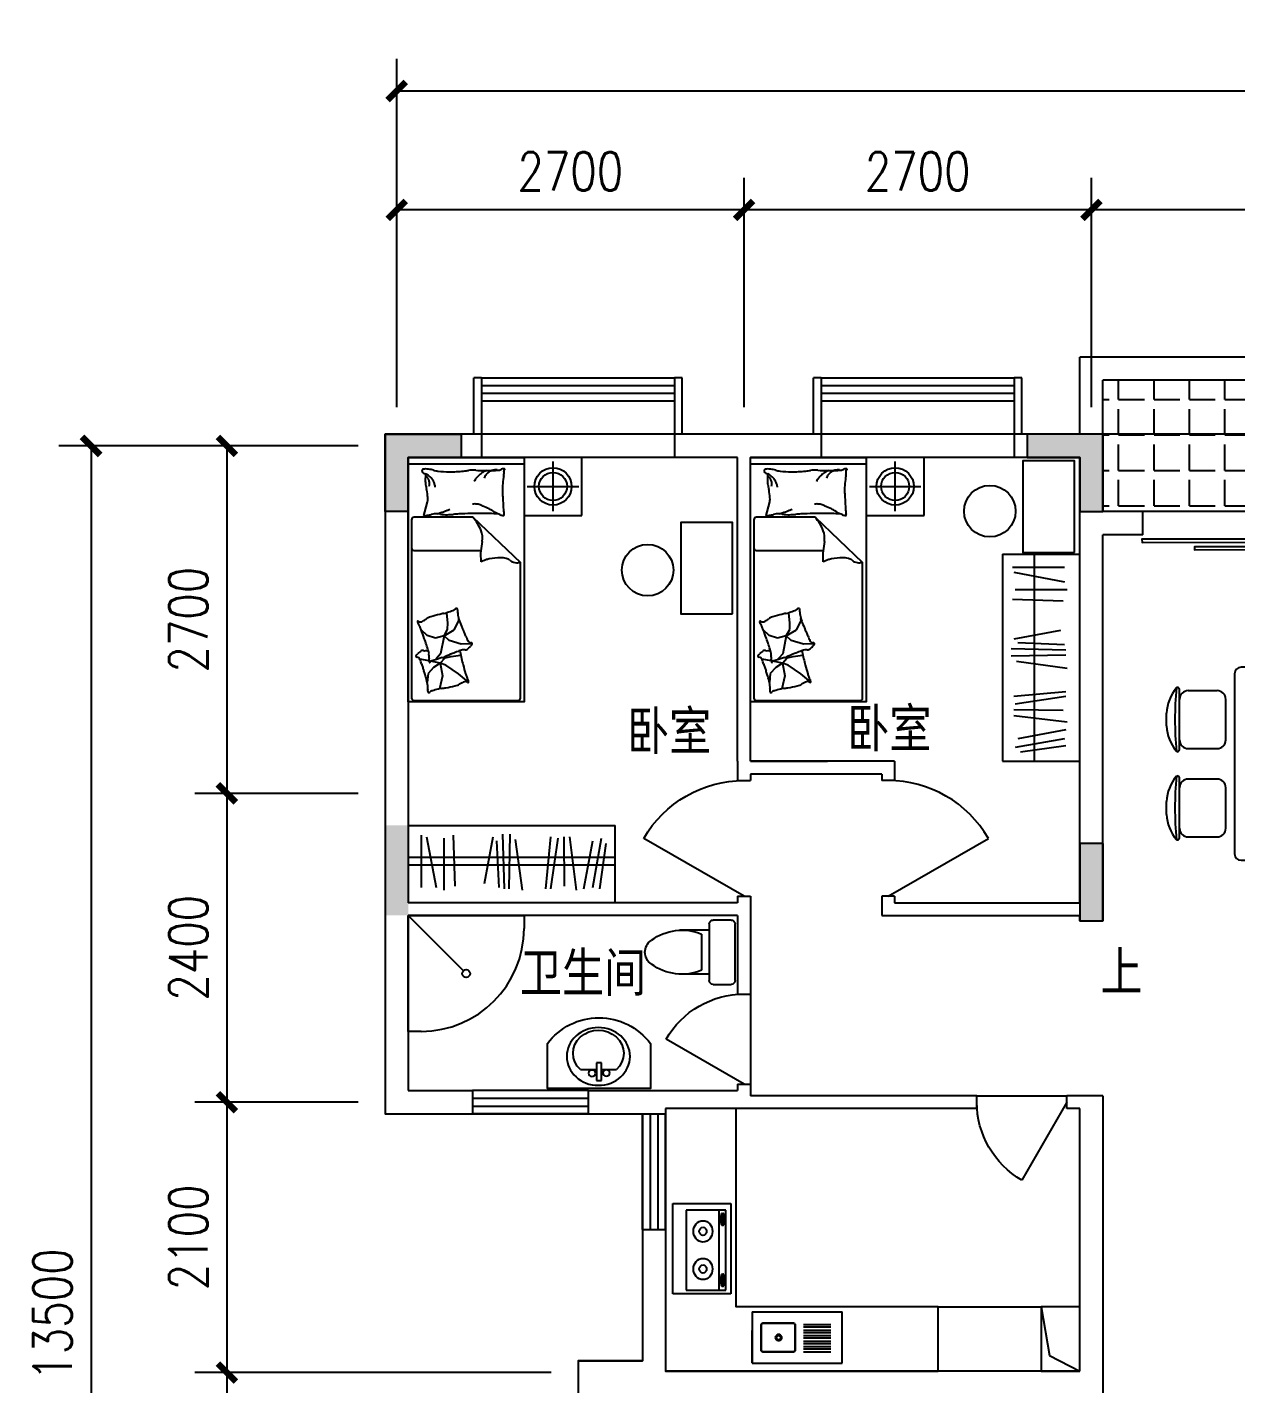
# Model space of a CAD drawing. Header units: millimetres. Extents: x 1031 to 26389, y 469 to 24788.
# Drawn here: x 1031 to 10428, y 14245 to 24788 of the extents above; entities that cross this region are included whole.
import ezdxf
from ezdxf.enums import TextEntityAlignment as Align

# ---------------------------------------------------------------- set-up
doc = ezdxf.new("R2010")
doc.units = ezdxf.units.MM
doc.linetypes.add('HIDDEN', pattern=[0.375, 0.25, -0.125])
for name, color, linetype in [('COLUMN', 7, 'Continuous'), ('JIAJU', 30, 'Continuous'), ('KEJIAN', 7, 'Continuous'), ('PUB_DIM', 3, 'Continuous'), ('PUB_TEXT', 7, 'Continuous'), ('TOTHER', 7, 'Continuous'), ('WALL', 4, 'Continuous'), ('WINDOW', 5, 'Continuous'), ('WINDOW_TEXT', 7, 'Continuous'), ('面积线', 1, 'Continuous')]:
    doc.layers.add(name, color=color, linetype=linetype)
doc.styles.add('-黑体', font='simhei.ttf')
doc.styles.add('CHINA', font='romant', dxfattribs={"width": 0.8, "height": 150, "bigfont": 'fs64f'})
doc.styles.add('DIM_FONT', font='SIMPLEX.shx', dxfattribs={"width": 0.8})
doc.styles.add('SIMPLEX', font='SIMPLEX.SHX')
doc.styles.get("Standard").update_dxf_attribs({"font": 'arial.ttf'})
doc.dimstyles.new('DIMN', dxfattribs={"dimtxt": 300, "dimasz": 1, "dimexe": 250, "dimexo": 300, "dimgap": 150, "dimtad": 1, "dimdec": 0, "dimdsep": 46, "dimtxsty": 'DIM_FONT', "dimblk": '_DIMX', "dimblk1": 'ARCHTICK', "dimblk2": 'ARCHTICK', "dimcen": 0.1, "dimclrt": 7, "dimadec": 0, "dimazin": 0, "dimtfac": 1, "dimtdec": 0, "dimtix": 1, "dimtmove": 2, "dimatfit": 3, "dimldrblk": '_DIMX', "dimfxl": 1, "dimtolj": 1, "dimtzin": 0, "dimarcsym": 0})

# ---------------------------------------------------------------- blocks, each defined once
blk = doc.blocks.new('_DIMX')
at = {"const_width": 50}
blk.add_lwpolyline([(-70, -70), (70, 70)], dxfattribs=at)
blk = doc.blocks.new('*D79')
at = {"layer": 'DEFPOINTS', "color": 0, "transparency": 16777216}
for p in [(3604, 21534), (1528, 8034), (3604, 8034)]:
    blk.add_point(p, dxfattribs=at)
at = {"layer": 'PUB_DIM', "color": 0, "lineweight": -2, "transparency": 16777216}
for p, q in [((3304, 21534), (1278, 21534)), ((1528, 21533), (1528, 8035)), ((3304, 8034), (1278, 8034))]:
    blk.add_line(p, q, dxfattribs=at)
for p, rotation in [((1528, 21534), 90), ((1528, 8034), 270)]:
    blk.add_blockref('_DIMX', p, dxfattribs=dict(at, rotation=rotation))
at = {"layer": 'PUB_DIM', "color": 7, "transparency": 16777216, "insert": (1228, 14784), "char_height": 300, "attachment_point": 5, "rotation": 90, "style": 'DIM_FONT'}
blk.add_mtext('\\A1;13500', dxfattribs=at)
blk = doc.blocks.new('_ARCHTICK')
at = {"color": 0, "linetype": 'ByBlock', "const_width": 0.15}
blk.add_lwpolyline([(-0.5, -0.5), (0.5, 0.5)], dxfattribs=at)
blk = doc.blocks.new('*D88')
at = {"layer": 'DEFPOINTS', "color": 0, "transparency": 16777216}
for p in [(6604, 23368), (6604, 21534), (9304, 21534)]:
    blk.add_point(p, dxfattribs=at)
at = {"layer": 'PUB_DIM', "color": 0, "lineweight": -2, "transparency": 16777216}
for p, q in [((6604, 21834), (6604, 23618)), ((9304, 21834), (9304, 23618)), ((9303, 23368), (6605, 23368))]:
    blk.add_line(p, q, dxfattribs=at)
at = {"layer": 'PUB_DIM', "color": 0, "lineweight": -2, "transparency": 16777216, "rotation": 180}
blk.add_blockref('_DIMX', (6604, 23368), dxfattribs=at)
at = {"layer": 'PUB_DIM', "color": 0, "lineweight": -2, "transparency": 16777216}
blk.add_blockref('_DIMX', (9304, 23368), dxfattribs=at)
at = {"layer": 'PUB_DIM', "color": 7, "transparency": 16777216, "insert": (7954, 23668), "char_height": 300, "attachment_point": 5, "style": 'DIM_FONT'}
blk.add_mtext('\\A1;2700', dxfattribs=at)
blk = doc.blocks.new('*D89')
at = {"layer": 'DEFPOINTS', "color": 0, "transparency": 16777216}
for p in [(3904, 24292), (3904, 21834), (23704, 21834)]:
    blk.add_point(p, dxfattribs=at)
at = {"layer": 'PUB_DIM', "color": 0, "lineweight": -2, "transparency": 16777216}
for p, q in [((3904, 22134), (3904, 24542)), ((23704, 22134), (23704, 24542)), ((23703, 24292), (3905, 24292))]:
    blk.add_line(p, q, dxfattribs=at)
at = {"layer": 'PUB_DIM', "color": 0, "lineweight": -2, "transparency": 16777216, "rotation": 180}
blk.add_blockref('_DIMX', (3904, 24292), dxfattribs=at)
at = {"layer": 'PUB_DIM', "color": 0, "lineweight": -2, "transparency": 16777216}
blk.add_blockref('_DIMX', (23704, 24292), dxfattribs=at)
at = {"layer": 'PUB_DIM', "color": 7, "transparency": 16777216, "insert": (13804, 24592), "char_height": 300, "attachment_point": 5, "style": 'DIM_FONT'}
blk.add_mtext('\\A1;19800', dxfattribs=at)
blk = doc.blocks.new('_DBLK')
blk.add_line((-0.5, 0), (0, -0.866))
blk.add_arc((-0.5, 0), 1, 300, 0)
at = {"style": 'SIMPLEX', "flags": 9}
blk.add_attdef('A', text='', height=1, dxfattribs=at).set_placement((0, 1.5), align=Align.MIDDLE)
blk = doc.blocks.new('U_A6GYP')
at = {"layer": 'JIAJU'}
for p, q in [((-225, 425), (-225, 25)), ((-418, 225), (-32, 225))]:
    blk.add_line(p, q, dxfattribs=at)
blk.add_lwpolyline([(-450, 0), (0, 0), (0, 450), (-450, 450)], close=True, dxfattribs=at)
for radius in [145, 109]:
    blk.add_circle((-225, 225), radius, dxfattribs=at)
at = {"style": 'DIM_FONT', "width": 0.8, "flags": 9}
for tag in ['XSIZE', 'YSIZE']:
    blk.add_attdef(tag, (0, 0), '', height=0.5, dxfattribs=at)
blk = doc.blocks.new('M_C55HKH')
for p, q in [((0, -52), (900, -52)), ((26, -509), (26, -1968)), ((503, -489), (46, -489)), ((503, -489), (872, -858)), ((46, -761), (564, -761)), ((872, -1968), (872, -858)), ((299, -1273), (295, -1270)), ((307, -1352), (299, -1273)), ((305, -1407), (307, -1352)), ((357, -1410), (393, -1337)), ((393, -1337), (392, -1318)), ((146, -1456), (100, -1409)), ((211, -1478), (146, -1456)), ((278, -1459), (211, -1478)), ((278, -1459), (251, -1606)), ((278, -1459), (305, -1407)), ((278, -1459), (357, -1410)), ((317, -1498), (278, -1459)), ((412, -1527), (317, -1498)), ((495, -1523), (412, -1527)), ((163, -1664), (89, -1649)), ((249, -1682), (175, -1667)), ((249, -1682), (196, -1718)), ((219, -1643), (211, -1652)), ((251, -1606), (219, -1643)), ((249, -1682), (286, -1639)), ((249, -1682), (266, -1787)), ((292, -1700), (249, -1682)), ((286, -1639), (333, -1628)), ((333, -1628), (405, -1618)), ((154, -1766), (147, -1841)), ((196, -1718), (154, -1766)), ((266, -1787), (243, -1892)), ((391, -1769), (292, -1700)), ((469, -1839), (391, -1769)), ((46, -1988), (852, -1988))]:
    blk.add_line(p, q)
blk.add_lwpolyline([(0, -2000), (0, 0), (900, 0), (900, -2000)], close=True)
for points in [[(135, -134, -0.263368), (107, -115, -0.494818), (116, -96, -0.049225), (134, -94, -0.036831), (158, -96, -0.031893), (196, -104, 0.035782), (230, -111, 0.032941), (319, -117, 0.026564), (430, -111, 0.017905), (468, -106, -0.033397), (488, -104, -0.03204), (525, -104, 0.018442), (590, -107, 0.010837), (654, -107, 0.014624), (702, -104, 0.111249), (725, -96, -0.153708), (742, -92, -0.076444), (749, -94, -0.215512), (751, -96, -0.585858), (748, -99, 0.363489), (744, -102, 0.191716), (743, -113, -0.129675), (745, -130, -0.01735), (742, -147, 0.019326), (740, -162, 0.018818), (733, -230, 0.021828), (732, -289, 0.006204), (734, -323, 0.001963), (740, -430, 0.028341), (744, -466, -0.117014), (744, -475, -0.36606), (742, -476, -0.03973), (728, -473, -0.048309), (715, -468, 0.062981), (704, -464, 0.04058), (681, -461, 0.014345), (614, -458, 0.005484), (488, -459, 0.007153), (392, -462, 0.008762), (350, -465, -0.008153), (304, -468, -0.06251), (247, -463, 0.078669), (201, -461, 0.047825), (179, -466, -0.034494), (148, -473, -0.023571), (123, -476, -0.510228), (122, -475), (129, -445), (150, -363, 0.073041), (152, -343, 0.023305), (146, -282, 0.018299), (142, -259, -0.01097), (135, -221, -0.042281), (132, -187, -0.027201), (135, -133)], [(691, -102, 0.088153), (656, -105, 0.088153), (625, -120, 0.077547), (604, -142, 0.077547), (590, -169)], [(133, -150, -0.05369), (148, -163, -0.070312), (156, -175, -0.015448), (159, -183, -0.013244), (163, -194, -0.082127), (166, -212, -0.064164), (163, -235)], [(135, -134, -0.077379), (170, -159, -0.077379), (195, -194, -0.047525), (205, -218, -0.047525), (210, -244)], [(609, -107, 0.027842), (585, -118, 0.048685), (573, -126, 0.023666), (545, -150, 0.031223), (526, -171, 0.046801), (521, -179, 0.023191), (513, -196)], [(695, -462, 0.016108), (656, -436, 0.024599), (629, -421, 0.009477), (580, -397, 0.015937), (550, -385, 0.072521), (534, -381, 0.033339), (498, -381)], [(225, -460, 0.009729), (253, -451, 0.009729), (280, -441, 0.007971), (301, -432, 0.007971), (323, -423)], [(503, -489, -0.085272), (566, -599, -0.124044), (575, -686), (562, -782), (563, -854)], [(563, -854, -0.027362), (602, -838, -0.040834), (629, -830, -0.038441), (717, -821, -0.076528), (761, -826, -0.103649), (788, -840, 0.093398), (818, -857, 0.072727), (841, -861, 0.052315), (872, -858)], [(400, -1581, 0.025626), (402, -1591, 0.0108), (426, -1697, 0.00456), (445, -1769, 0.01125), (454, -1797, 0.069394), (462, -1813, -0.079756), (468, -1827, -0.106399), (469, -1839, -0.328642), (466, -1842, -0.299547), (461, -1840, 0.189917), (454, -1835, 0.033518), (446, -1833, 0.075627), (442, -1833, 0.053489), (436, -1835, 0.017838), (418, -1843, 0.038394), (397, -1855, -0.059529), (384, -1862, -0.035943), (362, -1869, -0.011245), (291, -1884, -0.006203), (259, -1889, 0.010783), (241, -1893, 0.019485), (230, -1895, 0.005062), (188, -1908, 0.101392), (167, -1919, -0.223768), (156, -1922, -0.25558), (153, -1920, -0.081563), (150, -1907, -0.071805), (151, -1893, 0.069985), (152, -1879, 0.03546), (145, -1831, 0.029432), (130, -1774, 0.001554), (121, -1746, -0.00152), (112, -1718, -0.004735), (102, -1689, 0.00382), (91, -1653, 0.296001), (66, -1634, -0.649774), (61, -1616, -0.02319), (65, -1613, 0.0288), (68, -1610, 0.005727), (73, -1605, -0.004358), (80, -1599, -0.027528), (94, -1586, -0.046214), (104, -1580, -0.194121), (117, -1579, 0.133719), (137, -1580, 0.005779), (155, -1575, 0.008882)]]:
    blk.add_lwpolyline(points, format="xyb")
blk.add_lwpolyline([(345, -1251, 0.101392), (366, -1238, -0.223768), (377, -1234, -0.25558), (380, -1236, -0.081563), (384, -1249, -0.071805), (384, -1263, 0.069985), (384, -1277, 0.03546), (394, -1324, 0.029432), (414, -1380, 0.001554), (425, -1407, -0.00152), (437, -1434, -0.004735), (448, -1462, 0.00382), (462, -1497, 0.296001), (488, -1515, -0.649774), (495, -1532, -0.02319), (491, -1536, 0.0288), (488, -1539, 0.005727), (484, -1544, -0.004358), (478, -1551, -0.027528), (464, -1564, -0.046214), (455, -1571, -0.194121), (442, -1573, 0.133719), (422, -1574, 0.011505), (387, -1586, 0.008882), (343, -1604, 0.012426), (286, -1629, -0.033612), (264, -1637), (218, -1652), (182, -1663, 0.224341), (170, -1674, -0.722772), (163, -1673, -0.103513), (163, -1670, 0.053465), (163, -1664, 0.030109), (161, -1646, -0.031436), (159, -1628, -0.05324), (160, -1616, 0.05518), (161, -1604, 0.056271), (157, -1583, 0.0108), (124, -1480, 0.00456), (100, -1409, 0.01125), (89, -1381, 0.069394), (80, -1366, -0.079756), (73, -1353, -0.106399), (71, -1341, -0.328642), (74, -1338, -0.299547), (79, -1340, 0.189917), (86, -1344, 0.033518), (94, -1345, 0.075627), (98, -1345, 0.053489), (104, -1343, 0.017838), (122, -1333, 0.038394), (141, -1319, -0.059529), (154, -1311, -0.035943), (175, -1303, -0.011245), (245, -1283, -0.006203), (276, -1275, 0.010783), (295, -1270, 0.019485), (305, -1266, 0.005062)], format="xyb", close=True)
for centre, start, end in [((46, -509), 90, 180), ((46, -741), 180, 270), ((46, -1968), 180, 270), ((852, -1968), 270, 0)]:
    blk.add_arc(centre, 20, start, end)
at = {"style": 'DIM_FONT', "width": 0.8, "flags": 9}
for tag in ['XSIZE', 'YSIZE']:
    blk.add_attdef(tag, (0, 0), '', height=0.5, dxfattribs=at)
blk = doc.blocks.new('U_A5GAE')
at = {"layer": 'JIAJU', "yscale": 0.95, "rotation": 270}
blk.add_blockref('M_C55HKH', (0, 900), dxfattribs=at)
at = {"style": 'DIM_FONT', "width": 0.8, "flags": 9}
for tag in ['XSIZE', 'YSIZE']:
    blk.add_attdef(tag, (0, 0), '', height=0.5, dxfattribs=at)
blk = doc.blocks.new('*D90')
at = {"layer": 'DEFPOINTS', "color": 0, "transparency": 16777216}
for p in [(3904, 21534), (2584, 18834), (3904, 18834)]:
    blk.add_point(p, dxfattribs=at)
at = {"layer": 'PUB_DIM', "color": 0, "lineweight": -2, "transparency": 16777216}
for p, q in [((3604, 21534), (2334, 21534)), ((2584, 21533), (2584, 18835)), ((3604, 18834), (2334, 18834))]:
    blk.add_line(p, q, dxfattribs=at)
for p, rotation in [((2584, 21534), 90), ((2584, 18834), 270)]:
    blk.add_blockref('_DIMX', p, dxfattribs=dict(at, rotation=rotation))
at = {"layer": 'PUB_DIM', "color": 7, "transparency": 16777216, "insert": (2284, 20184), "char_height": 300, "attachment_point": 5, "rotation": 90, "style": 'DIM_FONT'}
blk.add_mtext('\\A1;2700', dxfattribs=at)
blk = doc.blocks.new('_WBLK')
for p, q in [((-0.5, 0.5), (0.5, 0.5)), ((0.5, 0.167), (-0.5, 0.167)), ((0.5, -0.167), (-0.5, -0.167)), ((-0.5, -0.5), (0.5, -0.5))]:
    blk.add_line(p, q)
at = {"layer": 'WINDOW_TEXT', "style": 'SIMPLEX', "flags": 9}
blk.add_attdef('A', text='', height=1, dxfattribs=at).set_placement((0, 1.5), align=Align.MIDDLE)
blk = doc.blocks.new('*D91')
at = {"layer": 'DEFPOINTS', "color": 0, "transparency": 16777216}
for p in [(3904, 16434), (2584, 14334), (5404, 14334)]:
    blk.add_point(p, dxfattribs=at)
at = {"layer": 'PUB_DIM', "color": 0, "lineweight": -2, "transparency": 16777216}
for p, q in [((3604, 16434), (2334, 16434)), ((2584, 16433), (2584, 14335)), ((5104, 14334), (2334, 14334))]:
    blk.add_line(p, q, dxfattribs=at)
for p, rotation in [((2584, 16434), 90), ((2584, 14334), 270)]:
    blk.add_blockref('_DIMX', p, dxfattribs=dict(at, rotation=rotation))
at = {"layer": 'PUB_DIM', "color": 7, "transparency": 16777216, "insert": (2284, 15384), "char_height": 300, "attachment_point": 5, "rotation": 90, "style": 'DIM_FONT'}
blk.add_mtext('\\A1;2100', dxfattribs=at)
blk = doc.blocks.new('*D92')
at = {"layer": 'DEFPOINTS', "color": 0, "transparency": 16777216}
for p in [(5404, 14334), (2584, 12234), (5404, 12234)]:
    blk.add_point(p, dxfattribs=at)
at = {"layer": 'PUB_DIM', "color": 0, "lineweight": -2, "transparency": 16777216}
for p, q in [((5104, 14334), (2334, 14334)), ((2584, 14333), (2584, 12235)), ((5104, 12234), (2334, 12234))]:
    blk.add_line(p, q, dxfattribs=at)
for p, rotation in [((2584, 14334), 90), ((2584, 12234), 270)]:
    blk.add_blockref('_DIMX', p, dxfattribs=dict(at, rotation=rotation))
at = {"layer": 'PUB_DIM', "color": 7, "transparency": 16777216, "insert": (2284, 13284), "char_height": 300, "attachment_point": 5, "rotation": 90, "style": 'DIM_FONT'}
blk.add_mtext('\\A1;2100', dxfattribs=at)
blk = doc.blocks.new('M_E19')
for p, q in [((-323, -113), (-323, -456)), ((299, -113), (-323, -113)), ((299, -456), (299, -113)), ((-323, -400), (299, -400)), ((-323, -456), (299, -456)), ((-291, -422), (-291, -434)), ((-216, -432), (-280, -432)), ((-280, -432), (-280, -448)), ((-280, -448), (-216, -448)), ((-216, -448), (-216, -432)), ((-199, -423), (-199, -434)), ((182, -422), (182, -434)), ((193, -432), (193, -448)), ((257, -432), (193, -432)), ((193, -448), (257, -448)), ((257, -448), (257, -432)), ((274, -423), (274, -434))]:
    blk.add_line(p, q)
for points in [[(-199, -423, 0.259034), (-201, -420, 0.076276), (-213, -415, 0.036515), (-226, -412, 0.026615), (-245, -411, 0.026615), (-264, -412, 0.036515), (-277, -415, 0.076276), (-289, -420, 0.259034), (-291, -423, 0.078462), (-291, -424, 0.056762)], [(274, -423, 0.259034), (272, -420, 0.076276), (260, -415, 0.036515), (247, -412, 0.026615), (228, -411, 0.026615), (209, -412, 0.036515), (196, -415, 0.076276), (184, -420, 0.259034), (182, -423, 0.078462), (182, -424, 0.056762)], [(-199, -434, 0.259034), (-201, -430, 0.076276), (-213, -425, 0.036515), (-226, -423, 0.026615), (-245, -422, 0.026615), (-264, -423, 0.036515), (-277, -425, 0.076276), (-289, -430, 0.259034), (-291, -434, 0.259034), (-289, -437, 0.056762), (-280, -441, 0.036515)], [(-216, -443, 0.008736), (-213, -442, 0.076276), (-201, -437, 0.259034), (-199, -434, 0.259034)], [(274, -434, 0.259034), (272, -430, 0.076276), (260, -425, 0.036515), (247, -423, 0.026615), (228, -422, 0.026615), (209, -423, 0.036515), (196, -425, 0.076276), (184, -430, 0.259034), (182, -434, 0.259034), (184, -437, 0.056762), (193, -441, 0.036515)], [(257, -443, 0.008736), (260, -442, 0.076276), (272, -437, 0.259034), (274, -434, 0.259034)]]:
    blk.add_lwpolyline(points, format="xyb")
at = {"layer": 'TOTHER', "linetype": 'Continuous'}
for p, q in [((-350, 0), (350, 0)), ((-350, -500), (-350, 0)), ((350, 0), (350, -500)), ((350, -500), (-350, -500))]:
    blk.add_line(p, q, dxfattribs=at)
for centre, radius in [((-158, -259), 82.5), ((134, -259), 82.5), ((-158, -259), 31.6), ((134, -259), 31.6)]:
    blk.add_circle(centre, radius, dxfattribs=at)
at = {"width": 0.8, "flags": 9}
for tag in ['XSIZE', 'YSIZE']:
    blk.add_attdef(tag, (0, 0), '', height=0.5, dxfattribs=at)
blk = doc.blocks.new('M_E16')
for p, q in [((-359, -351), (-359, -119)), ((-347, -107), (-34, -107)), ((-22, -119), (-22, -351)), ((63, -103), (336, -103)), ((63, -132), (336, -132)), ((63, -153), (336, -153)), ((63, -182), (336, -182)), ((63, -203), (336, -203)), ((63, -232), (336, -232)), ((-34, -363), (-347, -363)), ((63, -253), (336, -253)), ((63, -282), (336, -282)), ((63, -303), (336, -303)), ((63, -332), (336, -332)), ((63, -353), (336, -353))]:
    blk.add_line(p, q)
for points, const_width in [([(-353, -95), (-370, -113)], 1.91), ([(-370, -357), (-370, -113)], 2), ([(-353, -95), (-28, -95)], 1.8), ([(-10, -113), (-28, -95)], 1.91), ([(-10, -113), (-10, -357)], 2), ([(-370, -357), (-353, -375)], 1.91), ([(-28, -375), (-10, -357)], 1.91), ([(-28, -375), (-353, -375)], 1.8)]:
    blk.add_lwpolyline(points, dxfattribs=dict(const_width=const_width))
for points in [[(-347, -107), (-351, -108), (-354, -110), (-357, -113), (-358, -117), (-359, -119)], [(-22, -119), (-23, -115), (-25, -111), (-28, -109), (-32, -107), (-34, -107)], [(-216, -235), (-215, -245), (-209, -255), (-202, -261), (-192, -265), (-182, -265), (-172, -261), (-164, -255), (-159, -245), (-157, -235), (-159, -225), (-164, -215), (-172, -209), (-182, -205), (-192, -205), (-202, -209), (-209, -215), (-215, -225), (-216, -235)], [(-206, -235), (-205, -242), (-201, -248), (-196, -252), (-190, -254), (-183, -254), (-177, -252), (-172, -248), (-169, -242), (-168, -235), (-169, -228), (-172, -222), (-177, -218), (-183, -215), (-190, -215), (-196, -218), (-201, -222), (-205, -228), (-206, -235)], [(-359, -351), (-358, -355), (-356, -358), (-353, -361), (-349, -363), (-347, -363)], [(-34, -363), (-30, -362), (-26, -360), (-24, -357), (-22, -353), (-22, -351)]]:
    blk.add_lwpolyline(points)
at = {"layer": 'TOTHER', "linetype": 'Continuous'}
for p, q in [((-450, 0), (450, 0)), ((-450, -471), (-450, 0)), ((450, 0), (450, -471)), ((-450, -471), (450, -471))]:
    blk.add_line(p, q, dxfattribs=at)
at = {"layer": 'TOTHER', "linetype": 'HIDDEN'}
blk.add_line((-450, 0), (-450, -300), dxfattribs=at)
at = {"width": 0.8, "flags": 9}
for tag in ['XSIZE', 'YSIZE']:
    blk.add_attdef(tag, (0, 0), '', height=0.5, dxfattribs=at)
blk = doc.blocks.new('M_E23')
at = {"linetype": 'Continuous'}
blk.add_lwpolyline([(-400, 0), (400, 0), (400, -500), (-400, -500)], close=True, dxfattribs=at)
at = {"width": 0.8, "flags": 9}
for tag in ['XSIZE', 'YSIZE']:
    blk.add_attdef(tag, (0, 0), '', height=0.5, dxfattribs=at)
blk = doc.blocks.new('U_B7LXI')
at = {"layer": 'JIAJU'}
blk.add_blockref('M_E23', (0, 0), dxfattribs=at)
at = {"style": 'DIM_FONT', "width": 0.8, "flags": 9}
for tag in ['XSIZE', 'YSIZE']:
    blk.add_attdef(tag, (0, 0), '', height=0.5, dxfattribs=at)
blk = doc.blocks.new('*D85')
at = {"layer": 'DEFPOINTS', "color": 0, "transparency": 16777216}
for p in [(3904, 18834), (2584, 16434), (3904, 16434)]:
    blk.add_point(p, dxfattribs=at)
at = {"layer": 'PUB_DIM', "color": 0, "lineweight": -2, "transparency": 16777216}
for p, q in [((3604, 18834), (2334, 18834)), ((2584, 18833), (2584, 16435)), ((3604, 16434), (2334, 16434))]:
    blk.add_line(p, q, dxfattribs=at)
for p, rotation in [((2584, 18834), 90), ((2584, 16434), 270)]:
    blk.add_blockref('_DIMX', p, dxfattribs=dict(at, rotation=rotation))
at = {"layer": 'PUB_DIM', "color": 7, "transparency": 16777216, "insert": (2284, 17634), "char_height": 300, "attachment_point": 5, "rotation": 90, "style": 'DIM_FONT'}
blk.add_mtext('\\A1;2400', dxfattribs=at)
blk = doc.blocks.new('U_B3YBY')
at = {"layer": 'JIAJU', "color": 9}
for p, q in [((-170, 200), (-170, 430)), ((170, 200), (170, 430)), ((-140, 260), (140, 260)), ((-250, 30), (-250, 170)), ((-220, 200), (220, 200)), ((250, 170), (250, 30)), ((220, 0), (-220, 0))]:
    blk.add_line(p, q, dxfattribs=at)
for centre, radius, start, end in [((227, 413), 398, 143.3619, 202.5495), ((0, 590), 110, 33.4509, 146.5491), ((-227, 413), 398, 337.4505, 36.6381), ((-220, 170), 30, 90, 180), ((220, 170), 30, 0, 90), ((-220, 30), 30, 180, 270), ((220, 30), 30, 270, 0)]:
    blk.add_arc(centre, radius, start, end, dxfattribs=at)
at = {"style": 'DIM_FONT', "width": 0.8, "flags": 9}
for tag in ['XSIZE', 'YSIZE']:
    blk.add_attdef(tag, (0, 0), '', height=0.5, dxfattribs=at)
blk = doc.blocks.new('U_B1IZM')
at = {"layer": 'JIAJU', "xscale": -1, "rotation": 270}
blk.add_blockref('U_B3YBY', (0, 0), dxfattribs=at)
at = {"style": 'DIM_FONT', "width": 0.8, "flags": 9}
for tag in ['XSIZE', 'YSIZE']:
    blk.add_attdef(tag, (0, 0), '', height=0.5, dxfattribs=at)
blk = doc.blocks.new('M_E33IEP')
at = {"linetype": 'Continuous'}
for p, q in [((135, 135), (135, 20)), ((44, -21), (44, 20)), ((44, 20), (194, 20)), ((194, 20), (194, -21)), ((194, -21), (44, -21)), ((135, -21), (135, -144))]:
    blk.add_line(p, q, dxfattribs=at)
for centre, radius in [((248, -5), 246), ((106, 56), 26.7), ((105, -55), 26.7)]:
    blk.add_circle(centre, radius, dxfattribs=at)
blk.add_arc((274, -5), 197, 225.2527, 134.7473, dxfattribs=at)
at = {"style": 'DIM_FONT', "width": 0.8, "flags": 9}
for tag in ['XSIZE', 'YSIZE']:
    blk.add_attdef(tag, (0, 0), '', height=0.5, dxfattribs=at)
at = {"linetype": 'Continuous', "style": 'CHINA', "width": 0.8, "flags": 9}
for tag in ['XSIZE', 'YSIZE']:
    blk.add_attdef(tag, (2, -251), '', height=150, dxfattribs=at)
blk = doc.blocks.new('U_B0XZV')
at = {"layer": 'JIAJU', "xscale": 0.91278, "rotation": 270}
blk.add_blockref('M_E33IEP', (1, 40), dxfattribs=at)
at = {"style": 'DIM_FONT', "width": 0.8, "flags": 9}
for tag in ['XSIZE', 'YSIZE']:
    blk.add_attdef(tag, (0, 0), '', height=0.5, dxfattribs=at)
blk = doc.blocks.new('*D86')
at = {"layer": 'DEFPOINTS', "color": 0, "transparency": 16777216}
for p in [(3904, 23368), (3904, 21534), (6604, 21534)]:
    blk.add_point(p, dxfattribs=at)
at = {"layer": 'PUB_DIM', "color": 0, "lineweight": -2, "transparency": 16777216}
for p, q in [((3904, 21834), (3904, 23618)), ((6604, 21834), (6604, 23618)), ((6603, 23368), (3905, 23368))]:
    blk.add_line(p, q, dxfattribs=at)
at = {"layer": 'PUB_DIM', "color": 0, "lineweight": -2, "transparency": 16777216, "rotation": 180}
blk.add_blockref('_DIMX', (3904, 23368), dxfattribs=at)
at = {"layer": 'PUB_DIM', "color": 0, "lineweight": -2, "transparency": 16777216}
blk.add_blockref('_DIMX', (6604, 23368), dxfattribs=at)
at = {"layer": 'PUB_DIM', "color": 7, "transparency": 16777216, "insert": (5254, 23668), "char_height": 300, "attachment_point": 5, "style": 'DIM_FONT'}
blk.add_mtext('\\A1;2700', dxfattribs=at)
blk = doc.blocks.new('00417160123020')
for p, q in [((-750, 90), (750, 90)), ((-750, 29.7), (750, 29.7)), ((-750, -29.7), (750, -29.7)), ((-750, -90), (750, -90))]:
    blk.add_line(p, q)
at = {"style": 'SIMPLEX', "flags": 9}
blk.add_attdef('A', text='', height=1, dxfattribs=at).set_placement((0, 0), align=Align.MIDDLE)
blk = doc.blocks.new('CZ')
at = {"layer": 'JIAJU'}
for p, q in [((108, 1270), (8, 1270)), ((288, 1170), (-172, 1170)), ((-167, 1103), (-167, 878)), ((283, 1103), (283, 878)), ((368, 740), (-282, 740)), ((215, 810), (-100, 810)), ((-332, 690), (-332, -710)), ((418, -710), (418, 690)), ((-761, 104), (-761, 564)), ((-693, 559), (-468, 559)), ((780, 559), (555, 559)), ((848, 564), (848, 104)), ((-401, 176), (-401, 491)), ((488, 491), (488, 176)), ((-861, 284), (-861, 383)), ((948, 383), (948, 284)), ((-693, 109), (-468, 109)), ((780, 109), (555, 109)), ((-761, -583), (-761, -123)), ((-693, -128), (-468, -128)), ((-401, -511), (-401, -196)), ((488, -196), (488, -511)), ((780, -128), (555, -128)), ((848, -123), (848, -583)), ((-861, -403), (-861, -304)), ((948, -304), (948, -403)), ((-693, -578), (-468, -578)), ((780, -578), (555, -578)), ((-282, -760), (368, -760)), ((215, -830), (-100, -830)), ((-167, -1123), (-167, -898)), ((283, -1123), (283, -898)), ((288, -1190), (-172, -1190)), ((108, -1290), (8, -1290))]:
    blk.add_line(p, q, dxfattribs=at)
for centre, radius, start, end in [((18, 955), 316, 91.7651, 130.7265), ((98, 955), 316, 49.2735, 88.2349), ((-181, 1187), 10, 130.7265, 202.67), ((-172, 1190), 20, 202.67, 270), ((58, -1507), 2713, 84.8023, 95.1977), ((-100, 1103), 67.5, 90, 180), ((215, 1103), 67.5, 0, 90), ((288, 1190), 20, 270, 337.33), ((297, 1187), 10, 337.33, 49.2735), ((-100, 878), 67.5, 180, 270), ((215, 878), 67.5, 270, 0), ((-282, 690), 50, 90, 180), ((368, 690), 50, 0, 90), ((-545, 373), 316, 139.2735, 178.2349), ((1917, 334), 2713, 174.8023, 185.1977), ((-777, 573), 10, 67.33, 139.2735), ((-781, 564), 20, 0, 67.33), ((-693, 491), 67.5, 90, 180), ((-468, 491), 67.5, 0, 90), ((555, 491), 67.5, 90, 180), ((780, 491), 67.5, 0, 90), ((868, 564), 20, 112.67, 180), ((864, 573), 10, 40.7265, 112.67), ((-1830, 334), 2713, 354.8023, 5.1977), ((632, 373), 316, 1.7651, 40.7265), ((-545, 294), 316, 181.7651, 220.7265), ((632, 294), 316, 319.2735, 358.2349), ((-693, 176), 67.5, 180, 270), ((-468, 176), 67.5, 270, 0), ((555, 176), 67.5, 180, 270), ((780, 176), 67.5, 270, 0), ((-777, 94), 10, 220.7265, 292.67), ((-781, 104), 20, 292.67, 0), ((868, 104), 20, 180, 247.33), ((864, 94), 10, 247.33, 319.2735), ((-777, -114), 10, 67.33, 139.2735), ((-781, -123), 20, 0, 67.33), ((868, -123), 20, 112.67, 180), ((864, -114), 10, 40.7265, 112.67), ((-545, -313), 316, 139.2735, 178.2349), ((1917, -353), 2713, 174.8023, 185.1977), ((-693, -196), 67.5, 90, 180), ((-468, -196), 67.5, 0, 90), ((555, -196), 67.5, 90, 180), ((780, -196), 67.5, 0, 90), ((-1830, -353), 2713, 354.8023, 5.1977), ((632, -313), 316, 1.7651, 40.7265), ((-545, -393), 316, 181.7651, 220.7265), ((632, -393), 316, 319.2735, 358.2349), ((-693, -511), 67.5, 180, 270), ((-468, -511), 67.5, 270, 0), ((555, -511), 67.5, 180, 270), ((780, -511), 67.5, 270, 0), ((-777, -592), 10, 220.7265, 292.67), ((-781, -583), 20, 292.67, 0), ((868, -583), 20, 180, 247.33), ((864, -592), 10, 247.33, 319.2735), ((-282, -710), 50, 180, 270), ((368, -710), 50, 270, 0), ((-100, -898), 67.5, 90, 180), ((215, -898), 67.5, 0, 90), ((-100, -1123), 67.5, 180, 270), ((215, -1123), 67.5, 270, 0), ((-172, -1210), 20, 90, 157.33), ((-181, -1206), 10, 157.33, 229.2735), ((18, -975), 316, 229.2735, 268.2349), ((58, 1488), 2713, 264.8023, 275.1977), ((98, -975), 316, 271.7651, 310.7265), ((288, -1210), 20, 22.67, 90), ((297, -1206), 10, 310.7265, 22.67)]:
    blk.add_arc(centre, radius, start, end, dxfattribs=at)
at = {"layer": 'JIAJU', "width": 0.8, "flags": 9}
blk.add_attdef('XSIZE', (26, -6), '', height=0.5, rotation=270, dxfattribs=at)
blk = doc.blocks.new('*D74')
at = {"layer": 'DEFPOINTS', "color": 0, "transparency": 16777216}
for p in [(9304, 23368), (9304, 21534), (12504, 21534)]:
    blk.add_point(p, dxfattribs=at)
at = {"layer": 'PUB_DIM', "color": 0, "lineweight": -2, "transparency": 16777216}
for p, q in [((9304, 21834), (9304, 23618)), ((12504, 21834), (12504, 23618)), ((12503, 23368), (9305, 23368))]:
    blk.add_line(p, q, dxfattribs=at)
at = {"layer": 'PUB_DIM', "color": 0, "lineweight": -2, "transparency": 16777216, "rotation": 180}
blk.add_blockref('_DIMX', (9304, 23368), dxfattribs=at)
at = {"layer": 'PUB_DIM', "color": 0, "lineweight": -2, "transparency": 16777216}
blk.add_blockref('_DIMX', (12504, 23368), dxfattribs=at)
at = {"layer": 'PUB_DIM', "color": 7, "transparency": 16777216, "insert": (10904, 23668), "char_height": 300, "attachment_point": 5, "style": 'DIM_FONT'}
blk.add_mtext('\\A1;3200', dxfattribs=at)

msp = doc.modelspace()

# ---------------------------------------------------------------- hatches: boundary and pattern name
at = {"layer": 'COLUMN'}
for points in [[(4404.1, 21624.2), (4404.1, 21444.2), (3994.1, 21444.2), (3994.1, 21024.2), (3814.1, 21024.2), (3814.1, 21624.2)], [(8804.1, 21624.2), (8804.1, 21444.2), (9214.1, 21444.2), (9214.1, 21024.2), (9394.1, 21024.2), (9394.1, 21624.2)], [(3814.1, 18585.1), (3994.1, 18585.1), (3994.1, 18065.1), (3994.1, 17885.1), (3814.1, 17885.1)], [(9394.1, 18444.2), (9214.1, 18444.2), (9214.1, 18024.2), (9214.1, 18024.2), (9214.1, 17844.2), (9394.1, 17844.2)]]:
    msp.add_hatch(color=256, dxfattribs=at).paths.add_polyline_path(points)
at = {"layer": 'JIAJU'}
h = msp.add_hatch(dxfattribs=at)
h.set_pattern_fill('ANGLE', color=256, scale=1000, style=0)
h.set_pattern_definition([(0, (-61158.75, 2369.2), (0, 275), [200, -75]), (90, (-61158.75, 2369.2), (-275, 2e-14), [200, -75])])
h.paths.add_polyline_path([(12104.1, 21024.2), (12414.1, 21024.2), (12414.1, 21624.2), (12414.1, 22044.2), (9394.1, 22044.2), (9394.1, 21624.2), (9394.1, 21024.2), (9704.1, 21024.2)])

# ---------------------------------------------------------------- linework, layer by layer
for p, q in [((12594.1, 22224.2), (9214.1, 22224.2)), ((9214.1, 21624.2), (9214.1, 22224.2)), ((12414.1, 22044.2), (9394.1, 22044.2)), ((9394.1, 21624.2), (9394.1, 22044.2))]:
    msp.add_line(p, q)
at = {"layer": 'COLUMN'}
for points in [[(4404.1, 21624.2), (4404.1, 21444.2), (3994.1, 21444.2), (3994.1, 21024.2), (3814.1, 21024.2), (3814.1, 21624.2)], [(8804.1, 21624.2), (8804.1, 21444.2), (9214.1, 21444.2), (9214.1, 21024.2), (9394.1, 21024.2), (9394.1, 21624.2)], [(9394.1, 18444.2), (9214.1, 18444.2), (9214.1, 18024.2), (9214.1, 18024.2), (9214.1, 17844.2), (9394.1, 17844.2)]]:
    msp.add_lwpolyline(points, close=True, dxfattribs=at)
at = {"layer": 'JIAJU', "ltscale": 100}
for p, q in [((8614.1, 20693.2), (9214.1, 20693.2)), ((8614.1, 20693.2), (8614.1, 19084.2)), ((8859, 20693.2), (8859, 19084.2)), ((9095.7, 20589.9), (8690.3, 20589.9)), ((8700.7, 20552.5), (9095.7, 20477.7)), ((9116.5, 20415.3), (8711.1, 20415.3)), ((9085.3, 20328.1), (8690.3, 20340.5)), ((9064.6, 20099.5), (8700.7, 20033)), ((9106.1, 19945.8), (8679.9, 19958.2)), ((9095.7, 19987.3), (8731.9, 20004)), ((9106.1, 19908.4), (8679.9, 19900.1)), ((9116.5, 19804.5), (8721.5, 19858.5)), ((9106.1, 19623.4), (8700.7, 19586)), ((9106.1, 19586), (8711.1, 19527.8)), ((9085.3, 19477.9), (8700.7, 19482.1)), ((9116.5, 19386.5), (8700.7, 19436.4)), ((9106.1, 19328.4), (8731.9, 19257.7)), ((9095.7, 19257.7), (8711.1, 19191.2)), ((9106.1, 19203.7), (8752.7, 19153.8)), ((6654.1, 19084.2), (7254.1, 19084.2)), ((8614.1, 19084.2), (9214.1, 19084.2)), ((3994.1, 18584.2), (5603.1, 18584.2)), ((3994.1, 18584.2), (3994.1, 17984.2)), ((5603.1, 17984.2), (5603.1, 18584.2)), ((4097.4, 18102.5), (4097.4, 18508)), ((4134.8, 18497.6), (4209.6, 18102.5)), ((4272, 18081.7), (4272, 18487.2)), ((4359.2, 18112.9), (4346.8, 18508)), ((4587.8, 18133.7), (4654.2, 18497.6)), ((4700, 18102.5), (4683.3, 18466.4)), ((4741.5, 18092.1), (4729, 18518.3)), ((4778.9, 18092.1), (4787.2, 18518.3)), ((4882.8, 18081.7), (4828.8, 18476.8)), ((5063.9, 18092.1), (5101.3, 18497.6)), ((5101.3, 18092.1), (5159.5, 18487.2)), ((5209.3, 18112.9), (5205.2, 18497.6)), ((5300.8, 18081.7), (5250.9, 18497.6)), ((5358.9, 18092.1), (5429.6, 18466.4)), ((5429.6, 18102.5), (5496.1, 18487.2)), ((5483.6, 18092.1), (5533.5, 18445.6)), ((3994.1, 18339.3), (5603.1, 18339.3)), ((3994.1, 18279.3), (5603.1, 18279.3))]:
    msp.add_line(p, q, dxfattribs=at)
at = {"layer": 'JIAJU'}
for p, q in [((4422.9, 17455.4), (3994.1, 17884.2)), ((3994.1, 16984.2), (3994.1, 17884.2)), ((3994.1, 17884.2), (4894.1, 17884.2)), ((4894.1, 17884.2), (4894.1, 17784.2)), ((4094.1, 16984.2), (3994.1, 16984.2))]:
    msp.add_line(p, q, dxfattribs=at)
for points in [[(9172.2, 20707.1), (9172.2, 21417.1), (8772.2, 21417.1), (8772.2, 20707.1)], [(6514.1, 20229.7), (6514.1, 20939.7), (6114.1, 20939.7), (6114.1, 20229.7)]]:
    msp.add_lwpolyline(points, close=True, dxfattribs=at)
msp.add_lwpolyline([(5076, 16889.9, -0.5007866), (5876, 16889.9)], format="xyb", dxfattribs=at)
for points in [[(5876, 16889.9), (5876, 16889.9), (5876, 16539.9), (5076, 16539.9), (5076, 16889.9)], [(5994.1, 16384.2), (5994.1, 14344.2), (8114.1, 14344.2), (8114.1, 14844.2), (6544.1, 14844.2), (6544.1, 16384.2)]]:
    msp.add_lwpolyline(points, dxfattribs=at)
for centre, radius in [((8514.9, 21026.9), 200), ((5854.9, 20568.9), 200), ((4444.1, 17434.2), 30)]:
    msp.add_circle(centre, radius, dxfattribs=at)
msp.add_arc((4094.1, 17784.2), 800, 270, 0, dxfattribs=at)
at = {"layer": 'KEJIAN'}
for p, q in [((8914.1, 14844.2), (8978.9, 14465.3)), ((8978.9, 14465.3), (9214.1, 14344.2))]:
    msp.add_line(p, q, dxfattribs=at)
msp.add_lwpolyline([(9214.1, 14344.2), (9214.1, 14844.2), (8914.1, 14844.2), (8914.1, 14344.2)], close=True, dxfattribs=at)
at = {"layer": 'WALL'}
for p, q in [((4564.1, 22064.2), (4504.1, 22064.2)), ((4504.1, 21624.2), (4504.1, 22064.2)), ((4564.1, 22064.2), (4564.1, 21444.2)), ((6124.1, 22064.2), (6064.1, 22064.2)), ((6064.1, 22064.2), (6064.1, 21444.2)), ((6124.1, 21624.2), (6124.1, 22064.2)), ((7204.1, 22064.2), (7144.1, 22064.2)), ((7144.1, 21624.2), (7144.1, 22064.2)), ((7204.1, 22064.2), (7204.1, 21444.2)), ((8764.1, 22064.2), (8704.1, 22064.2)), ((8704.1, 22064.2), (8704.1, 21444.2)), ((8764.1, 21624.2), (8764.1, 22064.2)), ((3814.1, 21624.2), (3814.1, 16344.2)), ((4564.1, 21624.2), (3814.1, 21624.2)), ((7204.1, 21624.2), (6064.1, 21624.2)), ((9394.1, 21624.2), (8704.1, 21624.2)), ((9394.1, 21624.2), (9394.1, 21024.2)), ((3994.1, 21444.2), (3994.1, 18584.2)), ((4564.1, 21444.2), (3994.1, 21444.2)), ((6554.1, 21444.2), (6064.1, 21444.2)), ((6554.1, 19084.2), (6554.1, 21444.2)), ((6654.1, 19084.2), (6654.1, 21444.2)), ((7204.1, 21444.2), (6654.1, 21444.2)), ((9214.1, 21444.2), (8704.1, 21444.2)), ((9214.1, 18024.2), (9214.1, 21444.2)), ((9704.1, 21024.2), (9394.1, 21024.2)), ((9704.1, 20844.2), (9704.1, 21024.2)), ((9394.1, 17844.2), (9394.1, 20844.2)), ((9704.1, 20844.2), (9394.1, 20844.2)), ((6554.1, 19084.2), (6554.1, 18934.2)), ((7774.1, 19084.2), (6654.1, 19084.2)), ((7774.1, 19084.2), (7774.1, 18934.2)), ((7674.1, 18984.2), (6654.1, 18984.2)), ((6654.1, 18984.2), (6654.1, 18934.2)), ((7674.1, 18984.2), (7674.1, 18934.2)), ((6554.1, 18934.2), (6654.1, 18934.2)), ((7774.1, 18934.2), (7674.1, 18934.2)), ((3994.1, 18484.2), (3994.1, 17984.2)), ((9214.1, 18444.2), (9214.1, 18024.2)), ((9394.1, 18444.2), (9394.1, 17844.2)), ((6554.1, 18034.2), (6654.1, 18034.2)), ((6554.1, 18034.2), (6554.1, 17984.2)), ((6654.1, 18034.2), (6654.1, 17274.2)), ((7674.1, 18034.2), (7674.1, 17884.2)), ((7774.1, 18034.2), (7674.1, 18034.2)), ((7774.1, 18034.2), (7774.1, 17984.2)), ((6554.1, 17984.2), (3994.1, 17984.2)), ((7774.1, 17984.2), (9214.1, 17984.2)), ((9214.1, 18024.2), (9214.1, 18024.2)), ((9214.1, 17984.2), (9214.1, 18024.2)), ((6554.1, 17884.2), (3994.1, 17884.2)), ((3994.1, 17884.2), (3994.1, 16524.2)), ((6554.1, 17884.2), (6554.1, 17274.2)), ((7674.1, 17884.2), (9214.1, 17884.2)), ((9214.1, 17844.2), (9214.1, 17884.2)), ((6554.1, 17274.2), (6654.1, 17274.2)), ((6554.1, 16574.2), (6654.1, 16574.2)), ((6554.1, 16574.2), (6554.1, 16524.2)), ((6654.1, 16574.2), (6654.1, 16484.2)), ((3994.1, 16524.2), (4494.1, 16524.2)), ((4494.1, 16524.2), (4494.1, 16344.2)), ((5394.1, 16524.2), (6554.1, 16524.2)), ((5394.1, 16344.2), (5394.1, 16524.2)), ((8414.1, 16484.2), (6654.1, 16484.2)), ((8414.1, 16384.2), (8414.1, 16484.2)), ((9394.1, 16484.2), (9114.1, 16484.2)), ((9114.1, 16384.2), (9114.1, 16484.2)), ((9394.1, 16484.2), (9394.1, 14144.2)), ((3814.1, 16344.2), (4494.1, 16344.2)), ((5394.1, 16344.2), (5994.1, 16344.2)), ((5814.1, 16344.2), (5994.1, 16344.2)), ((8414.1, 16384.2), (5994.1, 16384.2)), ((5994.1, 16384.2), (5994.1, 16344.2)), ((9214.1, 16384.2), (9114.1, 16384.2)), ((9214.1, 14344.2), (9214.1, 16384.2)), ((5814.1, 15444.2), (5814.1, 14424.2)), ((5814.1, 15444.2), (5994.1, 15444.2)), ((5994.1, 15444.2), (5994.1, 14344.2)), ((5314.1, 14424.2), (5814.1, 14424.2)), ((5314.1, 14424.2), (5314.1, 13944.2)), ((9214.1, 14344.2), (5994.1, 14344.2))]:
    msp.add_line(p, q, dxfattribs=at)
at = {"layer": 'WINDOW'}
for p, q in [((6064.1, 21444.2), (4564.1, 21444.2)), ((8704.1, 21444.2), (7204.1, 21444.2)), ((12104.1, 21024.2), (9704.1, 21024.2)), ((6654.1, 17274.2), (6654.1, 16574.2)), ((8414.1, 16484.2), (9114.1, 16484.2))]:
    msp.add_line(p, q, dxfattribs=at)
for points in [[(10519.9, 20786.2), (10516.2, 20808.2), (9697.8, 20808.2), (9697.9, 20783.2)], [(10906.7, 20728.9), (10903, 20750.8), (10106.9, 20750.8), (10107, 20725.9)]]:
    msp.add_lwpolyline(points, close=True, dxfattribs=at)
at = {"layer": '面积线'}
msp.add_lwpolyline([(12414.1, 21624.2), (3814.1, 21624.2), (3814.1, 16344.2), (5814.1, 16344.2), (5814.1, 14424.2), (5314.1, 14424.2), (5314.1, 7944.2), (9394.1, 7944.2), (10714.1, 7944.2), (13894.1, 9444.2), (13714.1, 13904.2), (12594.1, 14084.2), (12414.1, 21624.2)], close=True, dxfattribs=at)

# ---------------------------------------------------------------- block references
at = {"layer": 'JIAJU'}
for name, p, rotation in [('U_A5GAE', (4894.1, 21444.2), 89.99999999989605), ('U_A6GYP', (5344.1, 21444.2), 89.99999999989605), ('U_A5GAE', (7554.1, 21444.2), 89.99999999989602), ('U_A6GYP', (8004.1, 21444.2), 89.99999999989602), ('U_B1IZM', (6534.1, 17599.9), 179.9999999998961), ('U_B7LXI', (8514.1, 14844.2), 359.9999999998961)]:
    msp.add_blockref(name, p, dxfattribs=dict(at, rotation=rotation))
msp.add_blockref('CZ', (10750, 19073.8), dxfattribs=at)
at = {"layer": 'JIAJU', "xscale": -1, "rotation": 180.000000000104}
msp.add_blockref('U_B0XZV', (5476, 16603.6), dxfattribs=at)
at = {"layer": 'JIAJU', "yscale": 0.9, "rotation": 89.99999999989605}
msp.add_blockref('M_E19', (6051.8, 15296.2), dxfattribs=at)
at = {"layer": 'JIAJU', "xscale": -0.77778, "yscale": 0.85106, "zscale": 0.85106, "rotation": 179.999999999896}
msp.add_blockref('M_E16', (7017.8, 14405.4), dxfattribs=at)
at = {"layer": 'WINDOW', "rotation": 359.9999999998961}
for p in [(5314.1, 21974.2), (7954.1, 21974.2)]:
    msp.add_blockref('00417160123020', p, dxfattribs=at)
at = {"layer": 'WINDOW'}
for name, p, xscale, yscale, zscale, rotation in [('_DBLK', (6604.1, 18484.2), -900, 900, 900, 270), ('_DBLK', (7724.1, 18484.2), -900, -900, 900, 270), ('_DBLK', (6604.1, 16924.2), -700, 700, 700, 270), ('_WBLK', (4944.1, 16434.2), 900, 180.0000000000018, 900, 180), ('_WBLK', (5904.1, 15894.2), 900, 180, 900, 90), ('_DBLK', (8764.1, 16434.2), 700, -700, 700, 180)]:
    msp.add_blockref(name, p, dxfattribs=dict(at, xscale=xscale, yscale=yscale, zscale=zscale, rotation=rotation))

# ---------------------------------------------------------------- texts
at = {"layer": 'PUB_TEXT', "style": '-黑体', "width": 0.8}
for s, p in [('卧室', (5694.6, 19171.3)), ('卫生间', (4861.1, 17293.2))]:
    msp.add_text(s, height=300, dxfattribs=at).set_placement(p)
for s, p in [('卧室', (7406.3, 19192)), ('上', (9374.9, 17301.4))]:
    msp.add_text(s, height=300, rotation=360, dxfattribs=at).set_placement(p)

# ---------------------------------------------------------------- dimensions: what is measured, and where the dimension line sits
at = {"layer": 'PUB_DIM'}
for base, p1, p2, picture, middle in [((3904.1, 24291.6), (23704.1, 21834.2), (3904.1, 21834.2), '*D89', (13804.1, 24591.6)), ((3904.1, 23367.7), (6604.1, 21534.2), (3904.1, 21534.2), '*D86', (5254.1, 23667.7)), ((6604.1, 23367.7), (9304.1, 21534.2), (6604.1, 21534.2), '*D88', (7954.1, 23667.7)), ((9304.1, 23367.7), (12504.1, 21534.2), (9304.1, 21534.2), '*D74', (10904.1, 23667.7))]:
    dim = msp.add_linear_dim(base=base, p1=p1, p2=p2, dimstyle='DIMN', dxfattribs=at)
    dim.commit()
    dim.dimension.update_dxf_attribs({"geometry": picture, "text_midpoint": middle})
for base, p1, p2, picture, middle in [((1527.8, 8034.2), (3604.1, 21534.2), (3604.1, 8034.2), '*D79', (1227.8, 14784.2)), ((2584.4, 18834.2), (3904.1, 21534.2), (3904.1, 18834.2), '*D90', (2284.4, 20184.2)), ((2584.4, 16434.2), (3904.1, 18834.2), (3904.1, 16434.2), '*D85', (2284.4, 17634.2)), ((2584.4, 14334.2), (3904.1, 16434.2), (5404.1, 14334.2), '*D91', (2284.4, 15384.2)), ((2584.4, 12234.2), (5404.1, 14334.2), (5404.1, 12234.2), '*D92', (2284.4, 13284.2))]:
    dim = msp.add_linear_dim(base=base, p1=p1, p2=p2, angle=90, dimstyle='DIMN', dxfattribs=at)
    dim.commit()
    dim.dimension.update_dxf_attribs({"geometry": picture, "text_midpoint": middle})

doc.saveas('drawing.dxf')
